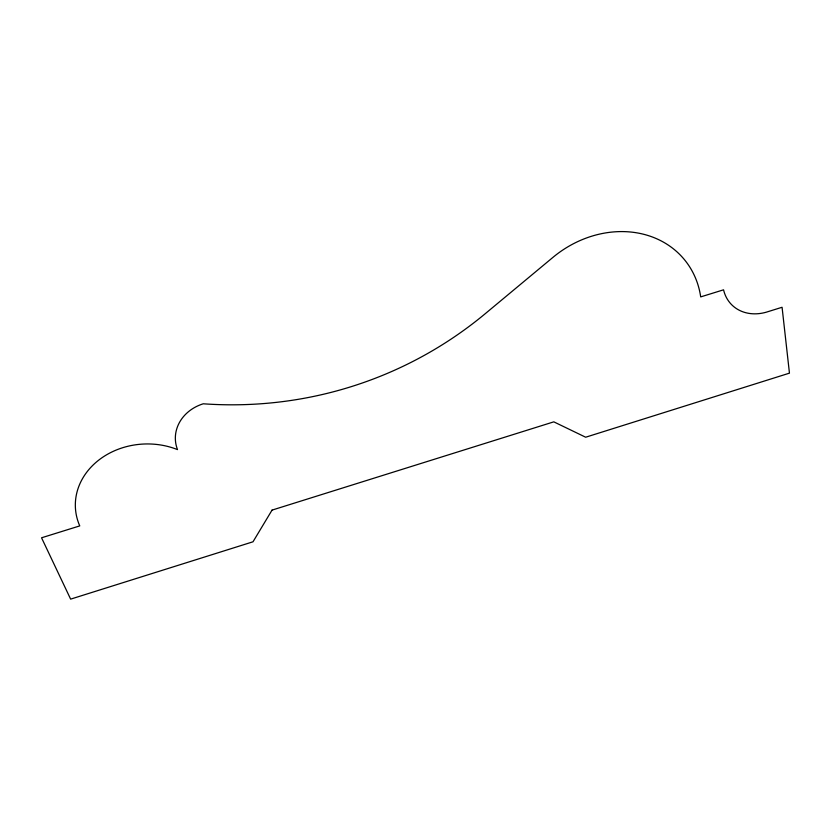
<?xml version="1.0" encoding="UTF-8"?>
<svg xmlns="http://www.w3.org/2000/svg" width="831" height="831" viewBox="0 0 831 831"><rect width="100%" height="100%" fill="white"/><g stroke="black" fill="none" stroke-linecap="round" stroke-linejoin="round"><path stroke-width="1.25" d="M272.049 510.109L253.008 541.791L70.635 599.13L41.55 537.792L79.755 525.898A71.092 60.154 -2.7 0 1 98.692 460.156A71.092 60.154 -2.7 0 1 177.522 449.613A40.407 35.421 -5.7 0 1 203.263 403.793A432.806 412.581 63.5 0 0 485.408 313.557L553.01 257.319A98.962 84.991 -38.7 0 1 700.699 296.896L723.562 289.822A43.898 35.92 -45.1 0 0 766.224 312.207L782.075 307.273L789.45 373.15L585.658 437.22L553.81 421.847L272.049 510.109"/></g></svg>
